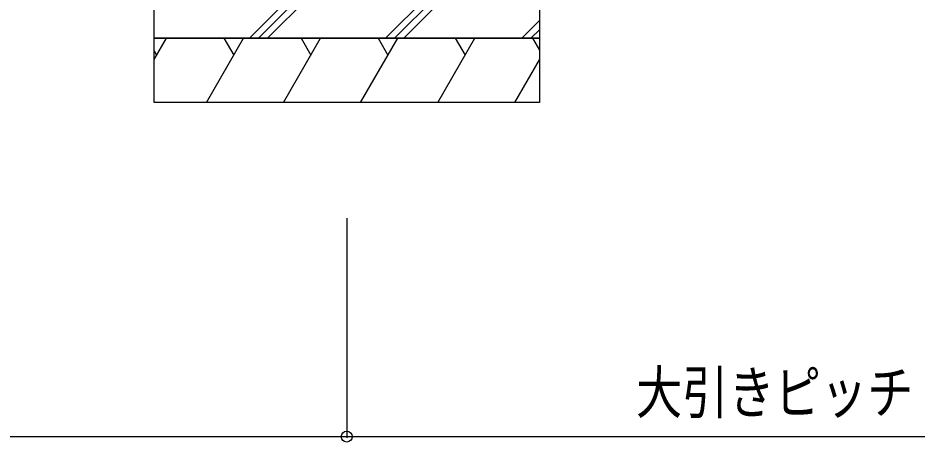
# Model space of a CAD drawing. Units: millimetres, scale not verified. Extents: x -4205 to 4205, y -2970 to 2970.
# Drawn here: x 2088 to 2788, y -1498 to -1168 of the extents above; entities that cross this region are included whole.
import ezdxf
from ezdxf.enums import TextEntityAlignment as Align

# ---------------------------------------------------------------- set-up
doc = ezdxf.new("R2010")
doc.units = ezdxf.units.MM
doc.header["$LTSCALE"] = 20
doc.layers.add('0-6_YKK_D', color=6, linetype='Continuous')
doc.layers.add('0-8_YSS_K', color=3, linetype='Continuous')
doc.styles.add('ＭＳ ゴシック', font='')
doc.styles.get('ＭＳ ゴシック').set_extended_font_data('MS Gothic')

msp = doc.modelspace()

# ---------------------------------------------------------------- linework, layer by layer
at = {"layer": '0-6_YKK_D'}
for p, q in [((2344, -1323.5), (2344, -1494.5)), ((2344, -1323.5), (2344, -1494.5)), ((1644, -1493.5), (2344, -1493.5)), ((2344, -1493.5), (3044, -1493.5))]:
    msp.add_line(p, q, dxfattribs=at)
msp.add_circle((2344, -1493.5), 4.25, dxfattribs=at)
msp.add_circle((2344, -1493.5), 4.25, dxfattribs=at)
at = {"layer": '0-8_YSS_K'}
for p, q in [((2268.17, -1183.5), (2328.17, -1123.5)), ((2275.24, -1183.5), (2335.24, -1123.5)), ((2282.31, -1183.5), (2342.31, -1123.5)), ((2374.24, -1183.5), (2434.24, -1123.5)), ((2381.31, -1183.5), (2441.31, -1123.5)), ((2388.38, -1183.5), (2448.38, -1123.5)), ((2480.3, -1183.5), (2494, -1169.81)), ((2487.37, -1183.5), (2494, -1176.88)), ((2194, -1200.04), (2203.55, -1183.5)), ((2234.72, -1233.5), (2263.59, -1183.5)), ((2248.37, -1183.5), (2255.98, -1196.68)), ((2294.77, -1233.5), (2323.64, -1183.5)), ((2308.41, -1183.5), (2316.03, -1196.68)), ((2354.81, -1233.5), (2383.68, -1183.5)), ((2368.46, -1183.5), (2376.07, -1196.68)), ((2414.86, -1233.5), (2443.72, -1183.5)), ((2428.5, -1183.5), (2436.11, -1196.68)), ((2488.55, -1183.5), (2494, -1192.94)), ((2194, -1193.33), (2195.94, -1196.68)), ((2474.9, -1233.5), (2494, -1200.42))]:
    msp.add_line(p, q, dxfattribs=at)
for points in [[(2194, -1123.5), (2494, -1123.5), (2494, -1183.5), (2194, -1183.5)], [(2194, -1183.5), (2494, -1183.5), (2494, -1233.5), (2194, -1233.5)]]:
    msp.add_lwpolyline(points, close=True, dxfattribs=at)

# ---------------------------------------------------------------- texts
at = {"layer": '0-6_YKK_D', "style": 'ＭＳ ゴシック', "width": 0.8}
msp.add_text('大引きピッチ', height=32.99, dxfattribs=at).set_placement((2569.2, -1485.5), align=Align.BOTTOM_LEFT)

doc.saveas('drawing.dxf')
